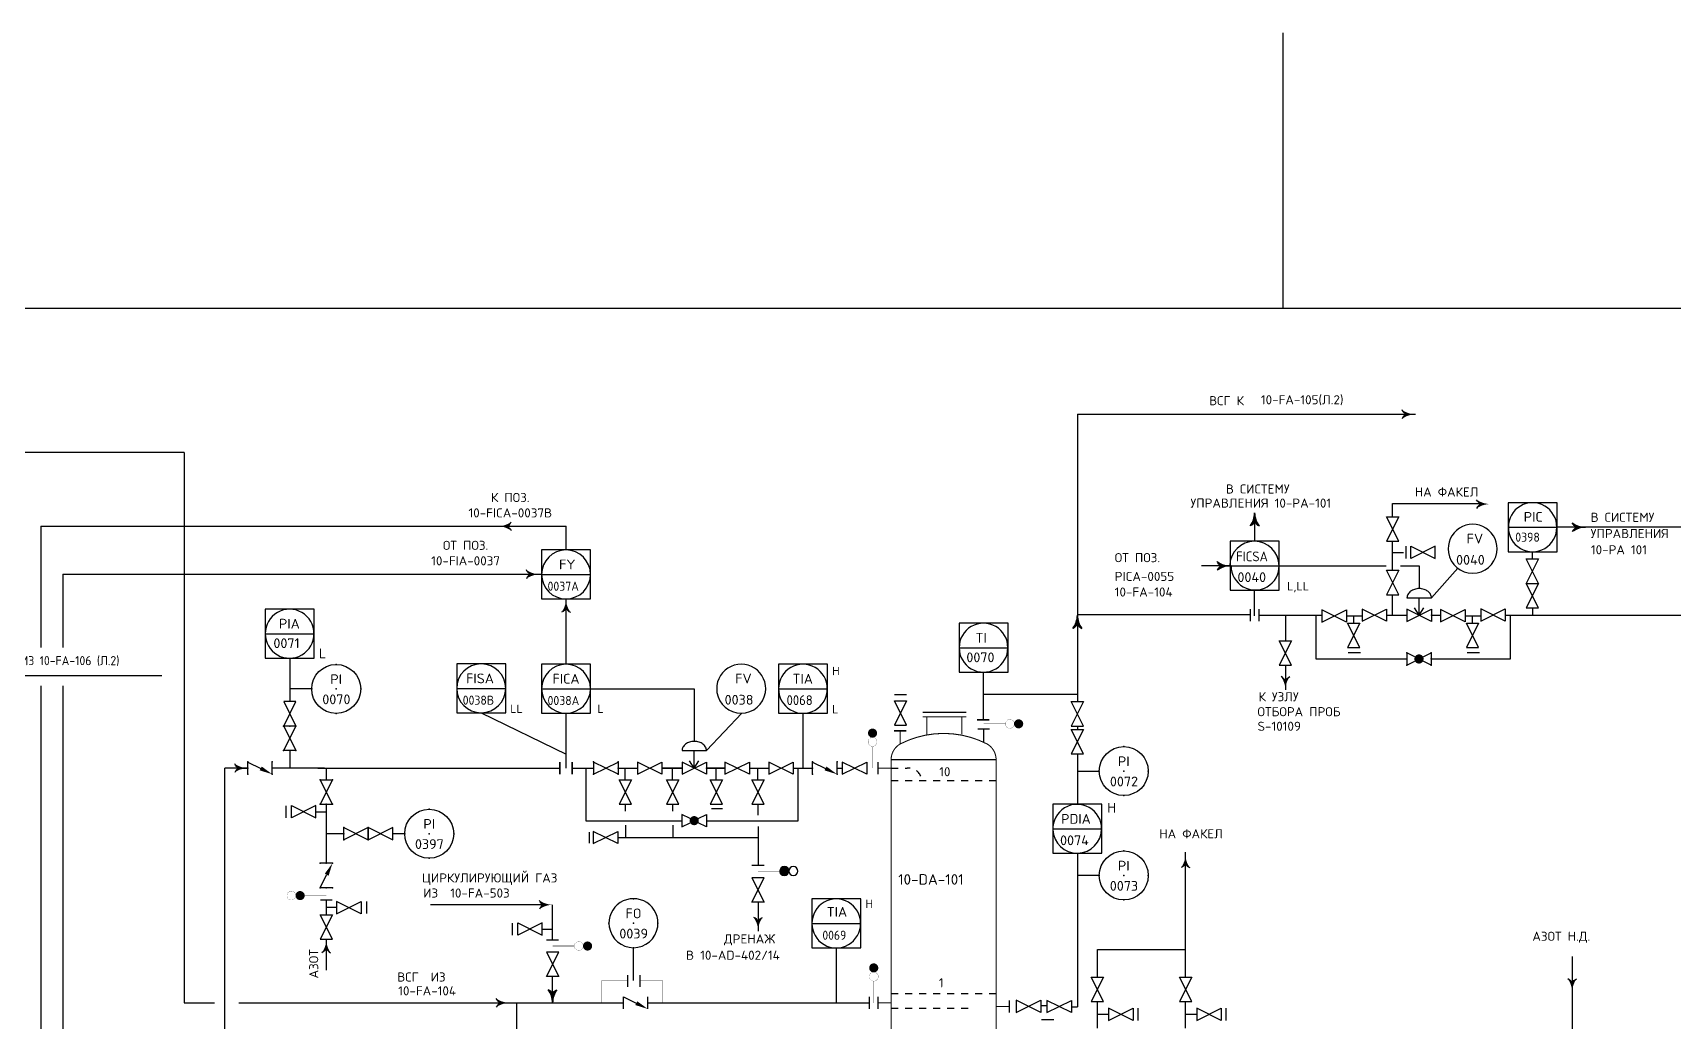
# Model space of a CAD drawing. Extents: x 270 to 589, y 86 to 206.
# Drawn here: x 458.23 to 481.67, y 105.41 to 119.53 of the extents above; entities that cross this region are included whole.
import ezdxf
from ezdxf.enums import TextEntityAlignment as Align

# ---------------------------------------------------------------- set-up
doc = ezdxf.new("R2010")
doc.units = 0
doc.header["$MEASUREMENT"] = 0
doc.linetypes.add('DASH', pattern=[0.15625, 0.09375, -0.0625])
doc.linetypes.add('SDASH', pattern=[0.09375, 0.046875, -0.046875])
doc.layers.get('0').update_dxf_attribs({"linetype": 'CONTINUOUS'})
for name, color, linetype in [('IN-0000', 7, 'CONTINUOUS'), ('IN-ATTRIBS', 7, 'CONTINUOUS'), ('IN-EQUIPMENT', 7, 'CONTINUOUS'), ('IN-INST-TAP', 7, 'CONTINUOUS'), ('IN-INSTRUMENT', 7, 'SDASH'), ('IN-MAJ-PROC', 3, 'CONTINUOUS'), ('IN-MIN-PROC', 7, 'CONTINUOUS'), ('IN-PNEUMATIC', 7, 'CONTINUOUS'), ('IN-TEXT', 51, 'CONTINUOUS')]:
    doc.layers.add(name, color=color, linetype=linetype)
doc.styles.add('ATTRIBS', font='SIMPLEX', dxfattribs={"width": 0.8, "height": 0.125})
doc.styles.add('NARROW', font='simplex', dxfattribs={"width": 0.75, "height": 0.1})
doc.styles.add('S1', font='SIMPLEX.shx')
doc.styles.add('SIMPLEX', font='SIMPLEX')

# ---------------------------------------------------------------- blocks, each defined once
blk = doc.blocks.new('VALVTEXT')
at = {"layer": 'IN-ATTRIBS'}
for p in [(0, 0.0625), (0, 0), (0.25, 0.0625), (0.25, 0), (0, -0.0625), (0.25, -0.0625)]:
    blk.add_point(p, dxfattribs=at)
at = {"layer": 'IN-ATTRIBS', "style": 'S1', "flags": 1}
for tag, p in [('DWGNO', (0.125, 0.4375)), ('IDNUM', (0.125, 0.5625)), ('FILENO', (0.125, 0.3125))]:
    blk.add_attdef(tag, text='', height=0.1, dxfattribs=at).set_placement(p, align=Align.CENTER)
at = {"layer": 'IN-ATTRIBS', "style": 'S1'}
for tag, p in [('MODE', (0.125, 0.078125)), ('SIZE', (0.125, -0.1875))]:
    blk.add_attdef(tag, text='', height=0.1, dxfattribs=at).set_placement(p, align=Align.CENTER)
blk = doc.blocks.new('BUBTEXT')
at = {"layer": 'IN-ATTRIBS'}
for p in [(0, 0.25), (-0.25, 0), (0, 0), (0.25, 0), (0, -0.25)]:
    blk.add_point(p, dxfattribs=at)
at = {"layer": 'IN-ATTRIBS', "flags": 1}
for tag, style, width, p in [('IDNUM', 'ATTRIBS', 0.8, (0.009, 0.584)), ('DWGNO', 'ATTRIBS', 0.8, (0.003, 0.447)), ('FILENO', 'ATTRIBS', 0.8, (-0.003, 0.311)), ('LOC', 'ATTRIBS', 0.8, (-0.08, -0.422)), ('SIG', 'ATTRIBS', 0.8, (-0.087, -0.563)), ('INSTALL', 'ATTRIBS', 0.8, (-0.087, -0.699)), ('SERV', 'ATTRIBS', 0.8, (-0.083, -0.838)), ('DATE', 'ATTRIBS', 0.8, (-0.088, -0.969)), ('DES', 'NARROW', 0.75, (-0.087, -1.102)), ('CSYS', 'NARROW', 0.75, (-0.087, -1.243))]:
    blk.add_attdef(tag, text='', height=0.1, dxfattribs=dict(at, style=style, width=width)).set_placement(p, align=Align.CENTER)
at = {"layer": 'IN-ATTRIBS', "style": 'ATTRIBS', "flags": 1}
blk.add_attdef('SYSCDI', text='', height=0.1, dxfattribs=at).set_placement((-0.312, 0.312), align=Align.RIGHT)
at = {"layer": 'IN-ATTRIBS', "style": 'S1'}
for tag, p in [('XT', (0.324, 0.257)), ('A1', (0.323, 0.115)), ('A2', (0.323, -0.035)), ('A3', (0.323, -0.185)), ('RES', (0.323, -0.342))]:
    blk.add_attdef(tag, p, '', height=0.1, dxfattribs=at)
at = {"layer": 'IN-ATTRIBS', "style": 'ATTRIBS'}
blk.add_attdef('SYSCDV', text='', height=0.1, dxfattribs=at).set_placement((-0.312, 0.141), align=Align.RIGHT)
at = {"layer": 'IN-ATTRIBS', "style": 'S1'}
for tag, p in [('INSTTYPE', (0, 0.05)), ('TAGNUM', (0.002, -0.156)), ('MD', (0.402, -0.565)), ('SZ', (0.402, -0.696))]:
    blk.add_attdef(tag, text='', height=0.1, dxfattribs=at).set_placement(p, align=Align.CENTER)

msp = doc.modelspace()

# ---------------------------------------------------------------- hatches: boundary and pattern name
at = {"linetype": 'DASH'}
h = msp.add_hatch(dxfattribs=at)
h.set_pattern_fill('ANSI31', color=2, scale=0.001, angle=-90, style=0)
h.set_pattern_definition([(315, (453.76416595, 495.62255794), (8.838834765e-05, 8.838834765e-05), [])])
edge = h.paths.add_edge_path()
edge.add_arc((468.965, 107.552), 0.0637, 270, 450)
edge.add_arc((468.965, 107.552), 0.0638, 90, 270)

# ---------------------------------------------------------------- linework, layer by layer
at = {"color": 6, "linetype": 'CONTINUOUS'}
msp.add_line((271.084, 115.597), (567.702, 115.597, 0.558), dxfattribs=at)
at = {"color": 5, "linetype": 'CONTINUOUS'}
for p, q in [((473.152, 114.081), (473.152, 109.975)), ((473.152, 114.081), (477.981, 114.081)), ((477.657, 112.805), (478.941, 112.805)), ((477.657, 112.618), (477.657, 112.805)), ((477.657, 111.851), (477.657, 112.268)), ((477.657, 111.209), (477.657, 111.501)), ((473.152, 111.219), (475.623, 111.219)), ((475.748, 111.209), (476.646, 111.209)), ((476.124, 111.209), (476.124, 110.844)), ((476.561, 111.209), (476.561, 110.584)), ((476.996, 111.2), (477.219, 111.2)), ((477.569, 111.209), (477.861, 111.209)), ((478.211, 111.209), (478.342, 111.209)), ((478.692, 111.201), (478.915, 111.201)), ((479.269, 111.209), (480.077, 111.209)), ((479.34, 110.584), (479.34, 111.209)), ((480.077, 111.209), (481.881, 111.209)), ((476.124, 110.494), (476.124, 110.143)), ((476.561, 110.584), (477.858, 110.584)), ((478.208, 110.584), (479.34, 110.584)), ((457.197, 110.348), (460.071, 110.348)), ((471.813, 109.708), (471.813, 110.083)), ((471.813, 110.083), (473.152, 110.083)), ((461.899, 109.274), (461.899, 109.024)), ((460.972, 99.44), (460.972, 109.024)), ((461.299, 109.024), (460.972, 109.024)), ((461.174, 109.024), (461.299, 109.024)), ((462.397, 109.024), (461.649, 109.024)), ((462.302, 109.024), (463.279, 109.024)), ((462.421, 109.024), (462.421, 108.857)), ((463.279, 109.024), (465.758, 109.024)), ((465.933, 109.024), (466.241, 109.024)), ((466.127, 109.024), (466.127, 108.272)), ((466.591, 109.024), (466.866, 109.024)), ((466.693, 108.858), (466.693, 109.024)), ((467.216, 109.024), (467.504, 109.024)), ((467.369, 108.858), (467.369, 109.024)), ((467.854, 109.024), (468.117, 109.024)), ((468.467, 109.024), (468.742, 109.024)), ((468.589, 108.862), (468.589, 109.024)), ((469.092, 109.024), (469.368, 109.024)), ((469.162, 108.272), (469.162, 109.024)), ((469.718, 109.024), (469.792, 109.024)), ((462.421, 108.507), (462.421, 107.664)), ((466.693, 108.508), (466.693, 108.406)), ((467.369, 108.508), (467.369, 108.406)), ((468.589, 108.508), (468.589, 108.349)), ((462.671, 108.086), (462.421, 108.086)), ((466.127, 108.272), (467.503, 108.272)), ((466.695, 108.209), (466.695, 108.031)), ((467.371, 108.209), (467.371, 108.035)), ((467.853, 108.272), (469.162, 108.272)), ((468.591, 108.189), (468.591, 108.035)), ((466.695, 108.031), (468.591, 108.031)), ((468.591, 108.031), (468.591, 107.639)), ((462.421, 107.139), (462.421, 106.927)), ((465.529, 107.07), (463.909, 107.07)), ((465.654, 106.568), (465.654, 107.07)), ((468.591, 107.106), (468.591, 106.694)), ((462.421, 106.572), (462.421, 106.135)), ((480.222, 106.33), (480.222, 103.289)), ((465.654, 105.793), (465.654, 106.043)), ((465.139, 105.668), (465.139, 105.28)), ((472.718, 105.626), (472.63, 105.626))]:
    msp.add_line(p, q, dxfattribs=at)
at = {"color": 7, "linetype": 'CONTINUOUS'}
for p, q in [((458.344, 112.481), (465.846, 112.481)), ((458.344, 112.481), (458.344, 110.746)), ((458.656, 111.796), (465.496, 111.796)), ((458.656, 111.796), (458.656, 110.746)), ((478.036, 111.209), (477.968, 111.313)), ((478.036, 111.209), (478.104, 111.313)), ((479.654, 111.313), (479.654, 111.209)), ((458.344, 110.202), (458.344, 100.946)), ((458.656, 110.202), (458.656, 100.946)), ((467.679, 109.024), (467.611, 109.129)), ((467.679, 109.024), (467.746, 109.129)), ((468.589, 108.685), (468.589, 108.682))]:
    msp.add_line(p, q, dxfattribs=at)
at = {"linetype": 'CONTINUOUS'}
for p, q in [((479.306, 112.466), (480.006, 112.466)), ((475.335, 111.917), (476.035, 111.917)), ((465.496, 111.793), (466.196, 111.793)), ((461.549, 110.945), (462.249, 110.945)), ((471.463, 110.745), (472.163, 110.745)), ((464.284, 110.164), (464.984, 110.164)), ((465.496, 110.159), (466.196, 110.159)), ((468.883, 110.159), (469.583, 110.159)), ((472.802, 108.156), (473.502, 108.156)), ((469.359, 106.803), (470.059, 106.803))]:
    msp.add_line(p, q, dxfattribs=at)
at = {"color": 2, "linetype": 'CONTINUOUS'}
for p, q in [((477.657, 112.108), (477.814, 112.108)), ((477.848, 112.019), (477.848, 112.196)), ((477.103, 111.096), (477.103, 111.2)), ((478.8, 111.098), (478.8, 111.201)), ((477.023, 110.677), (477.199, 110.677)), ((478.72, 110.678), (478.896, 110.678)), ((467.924, 108.447), (468.083, 108.447)), ((466.175, 108.108), (466.175, 107.949)), ((473.596, 105.503), (473.439, 105.503)), ((474.014, 105.592), (474.014, 105.415)), ((474.857, 105.503), (474.699, 105.503)), ((475.275, 105.592), (475.275, 105.415)), ((472.642, 105.431), (472.818, 105.431))]:
    msp.add_line(p, q, dxfattribs=at)
at = {"color": 7, "linetype": 'DASH'}
msp.add_line((479.656, 112.015), (479.656, 112.116), dxfattribs=at)
at = {"color": 2}
for p, q in [((477.861, 111.459), (478.211, 111.459)), ((478.036, 111.209), (478.036, 111.459)), ((478.211, 111.121), (477.861, 111.296)), ((477.861, 111.121), (478.211, 111.296)), ((477.861, 111.296), (477.861, 111.121)), ((478.211, 111.296), (478.211, 111.121)), ((467.504, 109.274), (467.854, 109.274)), ((467.679, 109.024), (467.679, 109.274)), ((461.649, 108.936), (461.649, 109.111)), ((467.854, 108.936), (467.504, 109.111)), ((467.504, 108.936), (467.854, 109.111)), ((467.504, 109.111), (467.504, 108.936)), ((467.854, 109.111), (467.854, 108.936)), ((469.718, 108.936), (469.718, 109.111)), ((462.273, 108.4), (462.421, 108.4)), ((462.509, 107.664), (462.334, 107.664)), ((462.569, 107.03), (462.421, 107.03)), ((465.506, 106.723), (465.654, 106.723)), ((466.665, 105.756), (466.85, 105.663)), ((466.665, 105.581), (466.665, 105.756)), ((467.015, 105.581), (467.015, 105.756))]:
    msp.add_line(p, q, dxfattribs=at)
at = {"color": 5}
for p, q in [((467.993, 108.858), (467.993, 109.024)), ((466.589, 108.031), (466.695, 108.031))]:
    msp.add_line(p, q, dxfattribs=at)
at = {"color": 5, "linetype": 'DASH'}
for p, q in [((470.491, 109.024), (470.722, 109.024)), ((470.491, 108.847), (471.991, 108.847)), ((470.491, 105.801), (471.991, 105.801)), ((470.491, 105.591), (471.682, 105.591))]:
    msp.add_line(p, q, dxfattribs=at)
at = {"color": 5, "linetype": 'CONTINUOUS'}
for points in [[(477.856, 114.081, -0.206864), (477.793, 114.143)], [(477.856, 114.081, 0.206864), (477.793, 114.018)], [(478.92, 112.799, -0.206864), (478.857, 112.861)], [(478.92, 112.799, 0.206864), (478.857, 112.736)], [(473.152, 111.209, 0.150368), (473.215, 111.021)], [(473.152, 111.084, -0.206864), (473.09, 111.021)], [(473.152, 111.084, 0.206864), (473.215, 111.021)], [(476.124, 110.268, 0.206864), (476.062, 110.331)], [(476.124, 110.268, -0.206864), (476.187, 110.331)], [(461.174, 109.024, -0.206864), (461.112, 109.086)], [(461.174, 109.024, 0.206864), (461.112, 108.961)], [(465.529, 107.07, -0.206864), (465.467, 107.133)], [(465.529, 107.07, 0.206864), (465.467, 107.008)], [(468.591, 106.825, 0.206864), (468.528, 106.887)], [(468.591, 106.825, -0.206864), (468.653, 106.887)], [(462.421, 106.447, -0.206864), (462.358, 106.385)], [(462.421, 106.447, 0.206864), (462.483, 106.385)], [(465.654, 105.793, 0.206864), (465.592, 105.856)], [(465.654, 105.668, 0.150368), (465.592, 105.856)], [(465.654, 105.793, -0.206864), (465.717, 105.856)]]:
    msp.add_lwpolyline(points, format="xyb", dxfattribs=at)
for points in [[(480.006, 112.413), (480.006, 112.816), (479.306, 112.816), (479.306, 112.413)], [(476.035, 111.863), (476.035, 112.267), (475.335, 112.267), (475.335, 111.863)], [(479.306, 112.413), (479.306, 112.116), (480.006, 112.116), (480.006, 112.413)], [(466.196, 111.739), (466.196, 112.143), (465.496, 112.143), (465.496, 111.739)], [(475.335, 111.863), (475.335, 111.567), (476.035, 111.567), (476.035, 111.863)], [(465.496, 111.739), (465.496, 111.443), (466.196, 111.443), (466.196, 111.739)], [(462.249, 110.891), (462.249, 111.295), (461.549, 111.295), (461.549, 110.891)], [(472.163, 110.691), (472.163, 111.095), (471.463, 111.095), (471.463, 110.691)], [(461.549, 110.891), (461.549, 110.595), (462.249, 110.595), (462.249, 110.891)], [(471.463, 110.691), (471.463, 110.395), (472.163, 110.395), (472.163, 110.691)], [(464.984, 110.11), (464.984, 110.514), (464.284, 110.514), (464.284, 110.11)], [(466.196, 110.105), (466.196, 110.509), (465.496, 110.509), (465.496, 110.105)], [(469.583, 110.105), (469.583, 110.509), (468.883, 110.509), (468.883, 110.105)], [(464.284, 110.11), (464.284, 109.814), (464.984, 109.814), (464.984, 110.11)], [(465.496, 110.105), (465.496, 109.809), (466.196, 109.809), (466.196, 110.105)], [(468.883, 110.105), (468.883, 109.809), (469.583, 109.809), (469.583, 110.105)], [(473.502, 108.102), (473.502, 108.506), (472.802, 108.506), (472.802, 108.102)], [(472.802, 108.102), (472.802, 107.806), (473.502, 107.806), (473.502, 108.102)], [(470.059, 106.749), (470.059, 107.153), (469.359, 107.153), (469.359, 106.749)], [(469.359, 106.749), (469.359, 106.453), (470.059, 106.453), (470.059, 106.749)]]:
    msp.add_lwpolyline(points)
for points in [[(465.001, 112.481, 0.206864), (465.063, 112.543)], [(475.685, 112.548, -0.206864), (475.623, 112.485)], [(475.685, 112.673, 0.150368), (475.748, 112.485)], [(475.685, 112.548, 0.206864), (475.748, 112.485)], [(480.287, 112.466, -0.206864), (480.224, 112.529)], [(465.001, 112.481, -0.206864), (465.063, 112.418)], [(480.412, 112.466, 0.150368), (480.224, 112.404)], [(480.287, 112.466, 0.206864), (480.224, 112.404)], [(465.343, 111.794, -0.206864), (465.28, 111.856)], [(475.21, 111.914, -0.206864), (475.148, 111.976)], [(475.335, 111.914, 0.150368), (475.148, 111.851)], [(475.21, 111.914, 0.206864), (475.148, 111.851)], [(465.343, 111.794, 0.206864), (465.28, 111.731)], [(465.846, 111.316, -0.206864), (465.783, 111.254)], [(465.846, 111.316, 0.206864), (465.908, 111.254)]]:
    msp.add_lwpolyline(points, format="xyb")
at = {"color": 2}
for points in [[(477.745, 112.268), (477.57, 112.618), (477.745, 112.618), (477.57, 112.268)], [(478.265, 112.195), (477.915, 112.02), (477.915, 112.195), (478.265, 112.02)], [(477.745, 111.501), (477.57, 111.851), (477.745, 111.851), (477.57, 111.501)], [(479.741, 111.665), (479.566, 112.015), (479.741, 112.015), (479.566, 111.665)], [(479.741, 111.313), (479.566, 111.663), (479.741, 111.663), (479.566, 111.313)], [(476.646, 111.112), (476.996, 111.287), (476.996, 111.112), (476.646, 111.287)], [(477.189, 110.746), (477.014, 111.096), (477.189, 111.096), (477.014, 110.746)], [(477.219, 111.123), (477.569, 111.298), (477.569, 111.123), (477.219, 111.298)], [(478.342, 111.114), (478.692, 111.289), (478.692, 111.114), (478.342, 111.289)], [(478.885, 110.747), (478.71, 111.097), (478.885, 111.097), (478.71, 110.747)], [(478.915, 111.124), (479.265, 111.299), (479.265, 111.124), (478.915, 111.299)], [(476.212, 110.494), (476.037, 110.844), (476.212, 110.844), (476.037, 110.494)], [(461.812, 109.974), (461.987, 109.624), (461.812, 109.624), (461.987, 109.974)], [(470.712, 109.636), (470.537, 109.986), (470.712, 109.986), (470.537, 109.636)], [(473.24, 109.625), (473.065, 109.975), (473.24, 109.975), (473.065, 109.625)], [(461.812, 109.624), (461.987, 109.274), (461.812, 109.274), (461.987, 109.624)], [(473.24, 109.226), (473.065, 109.576), (473.24, 109.576), (473.065, 109.226)], [(466.241, 108.936), (466.591, 109.111), (466.591, 108.936), (466.241, 109.111)], [(466.866, 108.936), (467.216, 109.111), (467.216, 108.936), (466.866, 109.111)], [(468.117, 108.936), (468.467, 109.111), (468.467, 108.936), (468.117, 109.111)], [(468.742, 108.936), (469.092, 109.111), (469.092, 108.936), (468.742, 109.111)], [(469.792, 108.936), (470.142, 109.111), (470.142, 108.936), (469.792, 109.111)], [(462.509, 108.507), (462.334, 108.857), (462.509, 108.857), (462.334, 108.507)], [(466.78, 108.508), (466.605, 108.858), (466.78, 108.858), (466.605, 108.508)], [(467.456, 108.508), (467.281, 108.858), (467.456, 108.858), (467.281, 108.508)], [(468.08, 108.508), (467.905, 108.858), (468.08, 108.858), (467.905, 108.508)], [(468.676, 108.508), (468.501, 108.858), (468.676, 108.858), (468.501, 108.508)], [(462.273, 108.487), (461.923, 108.312), (461.923, 108.487), (462.273, 108.312)], [(463.021, 108.173), (462.671, 107.998), (462.671, 108.173), (463.021, 107.998)], [(463.372, 108.173), (463.022, 107.998), (463.022, 108.173), (463.372, 107.998)], [(466.236, 107.945), (466.586, 108.12), (466.586, 107.945), (466.236, 108.12)], [(468.503, 107.456), (468.678, 107.106), (468.503, 107.106), (468.678, 107.456)], [(462.569, 106.942), (462.919, 107.117), (462.919, 106.942), (462.569, 107.117)], [(462.51, 106.577), (462.335, 106.927), (462.51, 106.927), (462.335, 106.577)], [(465.506, 106.81), (465.156, 106.635), (465.156, 106.81), (465.506, 106.635)], [(465.567, 106.393), (465.742, 106.043), (465.567, 106.043), (465.742, 106.393)], [(473.526, 105.687), (473.351, 106.037), (473.526, 106.037), (473.351, 105.687)], [(474.787, 105.687), (474.612, 106.037), (474.787, 106.037), (474.612, 105.687)], [(472.28, 105.53), (472.63, 105.705), (472.63, 105.53), (472.28, 105.705)], [(472.718, 105.528), (473.068, 105.703), (473.068, 105.528), (472.718, 105.703)], [(473.598, 105.416), (473.948, 105.591), (473.948, 105.416), (473.598, 105.591)], [(474.858, 105.416), (475.208, 105.591), (475.208, 105.416), (474.858, 105.591)]]:
    msp.add_lwpolyline(points, close=True, dxfattribs=at)
for points in [[(478.211, 111.459, 0.126822), (478.199, 111.507, 0.10607), (478.16, 111.551, 0.085783), (478.105, 111.579, 0.075445), (478.036, 111.59, 0.075445), (477.967, 111.579, 0.085783), (477.913, 111.551, 0.10607), (477.874, 111.507, 0.126822), (477.861, 111.459)], [(467.854, 109.274, 0.126822), (467.841, 109.322, 0.10607), (467.802, 109.367, 0.085783), (467.748, 109.395, 0.075445), (467.679, 109.405, 0.075445), (467.61, 109.395, 0.085783), (467.555, 109.367, 0.10607), (467.516, 109.322, 0.126822), (467.504, 109.274)]]:
    msp.add_lwpolyline(points, format="xyb", dxfattribs=at)
for points, const_width in [([(475.623, 111.296), (475.623, 111.121)], 0.021), ([(475.748, 111.296), (475.748, 111.121)], 0.021), ([(472.126, 109.657), (471.813, 109.657)], 0.005), ([(470.225, 109.336), (470.225, 109.024)], 0.005), ([(468.902, 107.552), (468.59, 107.552)], 0.005), ([(462.11, 107.202), (462.422, 107.202)], 0.005), ([(465.967, 106.481), (465.654, 106.481)], 0.005), ([(470.243, 105.981), (470.243, 105.668)], 0.005)]:
    msp.add_lwpolyline(points, dxfattribs=dict(at, const_width=const_width))
for points in [[(477.975, 110.613), (477.858, 110.671), (477.858, 110.496), (477.975, 110.554)], [(478.092, 110.613), (478.208, 110.671), (478.208, 110.496), (478.092, 110.554)], [(461.299, 108.936), (461.299, 109.111), (461.484, 109.019)], [(469.368, 108.936), (469.368, 109.111), (469.553, 109.019)], [(467.619, 108.302), (467.503, 108.36), (467.503, 108.185), (467.619, 108.243)], [(467.736, 108.302), (467.853, 108.36), (467.853, 108.185), (467.736, 108.243)], [(462.509, 107.314), (462.334, 107.314), (462.426, 107.499)]]:
    msp.add_lwpolyline(points, dxfattribs=at)
for points, const_width in [([(478, 110.584, 1), (478.066, 110.584, 1)], 0.0656), ([(472.188, 109.72, 1), (472.188, 109.593, 1)], 0.0025), ([(472.313, 109.689, 1), (472.313, 109.624, 1)], 0.065), ([(470.193, 109.524, 1), (470.258, 109.524, 1)], 0.065), ([(470.162, 109.399, 1), (470.289, 109.399, 1)], 0.0025), ([(467.645, 108.273, 1), (467.71, 108.273, 1)], 0.0656), ([(461.922, 107.138, -1), (461.922, 107.265, -1)], 0.0025), ([(462.047, 107.169, -1), (462.047, 107.234, -1)], 0.065), ([(466.029, 106.545, 1), (466.029, 106.417, 1)], 0.0025), ([(466.154, 106.513, 1), (466.154, 106.448, 1)], 0.065), ([(470.21, 106.168, 1), (470.275, 106.168, 1)], 0.065), ([(470.179, 106.043, 1), (470.307, 106.043, 1)], 0.0025)]:
    msp.add_lwpolyline(points, format="xyb", close=True, dxfattribs=dict(at, const_width=const_width))
at = {"color": 6}
for points, const_width in [([(470.94, 109.821), (471.565, 109.821)], 0.015), ([(470.94, 109.758), (471.565, 109.758)], 0.015), ([(471.002, 109.508), (471.002, 109.758)], 0.015), ([(471.502, 109.508), (471.502, 109.758)], 0.015), ([(470.533, 109.557), (470.708, 109.557)], 0.021), ([(470.621, 109.369), (470.621, 109.557)], 0.015), ([(471.726, 109.583), (471.901, 109.583)], 0.021), ([(471.813, 109.395), (471.813, 109.583)], 0.015), ([(470.304, 108.936), (470.304, 109.111)], 0.021), ([(470.491, 109.024), (470.304, 109.024)], 0.015), ([(470.304, 105.581), (470.304, 105.756)], 0.021), ([(470.491, 105.668), (470.304, 105.668)], 0.015)]:
    msp.add_lwpolyline(points, dxfattribs=dict(at, const_width=const_width))
at = {"color": 5, "linetype": 'CONTINUOUS', "const_width": 0.005}
for points in [[(466.353, 105.668), (466.353, 105.981), (466.728, 105.981)], [(466.903, 105.981), (467.228, 105.981), (467.228, 105.668)]]:
    msp.add_lwpolyline(points, dxfattribs=at)
for centre in [(462.562, 110.155), (473.815, 108.981), (463.891, 108.086), (473.815, 107.489)]:
    msp.add_circle(centre, 0.35)
for centre, radius, start, end in [((479.656, 112.471), 0.346, 359.282, 180.718), ((475.349, 112.68), 0.336, 324.4623, 358.6678), ((478.8, 112.159), 0.35, 351.1529, 188.8471), ((480.419, 112.802), 0.336, 234.4623, 268.6678), ((475.682, 111.914), 0.353, 0.518, 179.4455), ((479.656, 112.463), 0.346, 179.3795, 0.6205), ((465.846, 111.793), 0.35, 0, 180), ((478.8, 112.159), 0.35, 188.8471, 351.1529), ((475.343, 112.25), 0.336, 234.4623, 268.6678), ((475.692, 111.913), 0.343, 179.8028, 0.7366), ((465.846, 111.793), 0.35, 180, 0), ((461.897, 110.948), 0.348, 359.6296, 180.3704), ((471.811, 110.747), 0.348, 359.6296, 180.3704), ((461.897, 110.943), 0.348, 179.5934, 0.4066), ((471.811, 110.743), 0.348, 179.5934, 0.4066), ((464.634, 110.164), 0.35, 0, 180), ((465.846, 110.159), 0.35, 0, 180), ((468.349, 110.159), 0.35, 351.1529, 188.8471), ((469.231, 110.161), 0.348, 359.6296, 180.3704), ((464.634, 110.164), 0.35, 180, 0), ((465.846, 110.159), 0.35, 180, 0), ((469.231, 110.156), 0.348, 178.8556, 0.4035), ((468.349, 110.159), 0.35, 188.8471, 351.1529), ((473.15, 108.158), 0.348, 359.6836, 182.4933), ((473.15, 108.155), 0.348, 181.9776, 0.1993), ((466.81, 106.807), 0.35, 351.1529, 188.8471), ((469.707, 106.805), 0.348, 359.6548, 180.3452), ((466.81, 106.807), 0.35, 188.8471, 351.1529), ((469.707, 106.802), 0.348, 179.787, 0.213)]:
    msp.add_arc(centre, radius, start, end)
at = {"color": 5, "linetype": 'CONTINUOUS'}
for centre, start, end in [((472.816, 111.216), 324.4623, 358.6678), ((465.99, 105.661), 144.4623, 178.6678)]:
    msp.add_arc(centre, 0.336, start, end, dxfattribs=at)
at = {"color": 5, "linetype": 'DASH'}
msp.add_arc((470.742, 108.841), 0.184, 21.0757, 96.0924, dxfattribs=at)
at = {"color": 2}
for centre, radius, start, end in [((468.965, 107.552), 0.0638, 90, 270), ((468.965, 107.552), 0.0637, 270, 90), ((469.093, 107.552), 0.0638, 90, 270), ((469.093, 107.552), 0.0637, 270, 90)]:
    msp.add_arc(centre, radius, start, end, dxfattribs=at)
for p in [(477.861, 111.209), (478.211, 111.209), (467.504, 109.024), (467.854, 109.024)]:
    msp.add_point(p, dxfattribs=at)
at = {"color": 5, "linetype": 'CONTINUOUS'}
for points in [[(477.827, 114.122), (477.801, 114.127), (477.793, 114.143)], [(477.827, 114.039), (477.801, 114.034), (477.793, 114.018)], [(477.864, 114.105), (477.812, 114.112), (477.827, 114.122), (477.801, 114.127)], [(477.864, 114.057), (477.812, 114.049), (477.827, 114.039), (477.801, 114.034)], [(477.902, 114.092), (477.825, 114.099), (477.864, 114.105), (477.812, 114.112)], [(477.902, 114.069), (477.825, 114.062), (477.864, 114.057), (477.812, 114.049)], [(477.941, 114.084), (477.84, 114.089), (477.902, 114.092), (477.825, 114.099)], [(477.941, 114.077), (477.84, 114.073), (477.902, 114.069), (477.825, 114.062)], [(477.981, 114.081), (477.856, 114.081), (477.941, 114.084), (477.84, 114.089)], [(477.981, 114.081), (477.856, 114.081), (477.941, 114.077), (477.84, 114.073)], [(478.891, 112.84), (478.865, 112.845), (478.857, 112.861)], [(478.891, 112.757), (478.865, 112.752), (478.857, 112.736)], [(478.927, 112.823), (478.876, 112.83), (478.891, 112.84), (478.865, 112.845)], [(478.927, 112.775), (478.876, 112.767), (478.891, 112.757), (478.865, 112.752)], [(478.965, 112.81), (478.889, 112.817), (478.927, 112.823), (478.876, 112.83)], [(478.965, 112.787), (478.889, 112.78), (478.927, 112.775), (478.876, 112.767)], [(479.005, 112.802), (478.903, 112.807), (478.965, 112.81), (478.889, 112.817)], [(479.005, 112.795), (478.903, 112.791), (478.965, 112.787), (478.889, 112.78)], [(479.045, 112.799), (478.92, 112.799), (479.005, 112.802), (478.903, 112.807)], [(479.045, 112.799), (478.92, 112.799), (479.005, 112.795), (478.903, 112.791)], [(473.141, 111.129), (473.133, 111.053), (473.128, 111.091), (473.121, 111.04)], [(473.149, 111.169), (473.144, 111.067), (473.141, 111.129), (473.133, 111.053)], [(473.152, 111.209), (473.152, 111.084), (473.149, 111.169), (473.144, 111.067)], [(473.152, 111.209), (473.152, 111.084), (473.155, 111.169), (473.16, 111.067)], [(473.155, 111.169), (473.16, 111.067), (473.164, 111.129), (473.171, 111.053)], [(473.164, 111.129), (473.171, 111.053), (473.176, 111.091), (473.184, 111.04)], [(473.111, 111.055), (473.106, 111.029), (473.09, 111.021)], [(473.128, 111.091), (473.121, 111.04), (473.111, 111.055), (473.106, 111.029)], [(473.176, 111.091), (473.184, 111.04), (473.193, 111.055), (473.198, 111.029)], [(473.193, 111.055), (473.198, 111.029), (473.215, 111.021)], [(476.083, 110.297), (476.078, 110.322), (476.062, 110.331)], [(476.1, 110.26), (476.093, 110.312), (476.083, 110.297), (476.078, 110.322)], [(476.113, 110.222), (476.106, 110.299), (476.1, 110.26), (476.093, 110.312)], [(476.121, 110.183), (476.116, 110.284), (476.113, 110.222), (476.106, 110.299)], [(476.127, 110.183), (476.132, 110.284), (476.136, 110.222), (476.143, 110.299)], [(476.136, 110.222), (476.143, 110.299), (476.148, 110.26), (476.156, 110.312)], [(476.148, 110.26), (476.156, 110.312), (476.165, 110.297), (476.17, 110.322)], [(476.165, 110.297), (476.17, 110.322), (476.187, 110.331)], [(461.145, 109.065), (461.12, 109.07), (461.112, 109.086)], [(461.182, 109.048), (461.13, 109.055), (461.145, 109.065), (461.12, 109.07)], [(461.182, 109), (461.13, 108.992), (461.145, 108.983), (461.12, 108.978)], [(461.22, 109.035), (461.143, 109.042), (461.182, 109.048), (461.13, 109.055)], [(461.22, 109.012), (461.143, 109.005), (461.182, 109), (461.13, 108.992)], [(461.259, 109.027), (461.158, 109.032), (461.22, 109.035), (461.143, 109.042)], [(461.259, 109.02), (461.158, 109.016), (461.22, 109.012), (461.143, 109.005)], [(461.299, 109.024), (461.174, 109.024), (461.259, 109.027), (461.158, 109.032)], [(461.299, 109.024), (461.174, 109.024), (461.259, 109.02), (461.158, 109.016)], [(461.145, 108.983), (461.12, 108.978), (461.112, 108.961)], [(465.5, 107.112), (465.475, 107.117), (465.467, 107.133)], [(465.537, 107.094), (465.485, 107.102), (465.5, 107.112), (465.475, 107.117)], [(465.5, 107.029), (465.475, 107.024), (465.467, 107.008)], [(465.537, 107.046), (465.485, 107.039), (465.5, 107.029), (465.475, 107.024)], [(465.575, 107.082), (465.498, 107.089), (465.537, 107.094), (465.485, 107.102)], [(465.575, 107.059), (465.498, 107.052), (465.537, 107.046), (465.485, 107.039)], [(465.614, 107.074), (465.513, 107.078), (465.575, 107.082), (465.498, 107.089)], [(465.614, 107.067), (465.513, 107.062), (465.575, 107.059), (465.498, 107.052)], [(465.654, 107.07), (465.529, 107.07), (465.614, 107.074), (465.513, 107.078)], [(465.654, 107.07), (465.529, 107.07), (465.614, 107.067), (465.513, 107.062)], [(468.549, 106.853), (468.544, 106.879), (468.528, 106.887)], [(468.567, 106.817), (468.559, 106.869), (468.549, 106.853), (468.544, 106.879)], [(468.615, 106.817), (468.622, 106.869), (468.632, 106.853), (468.637, 106.879)], [(468.632, 106.853), (468.637, 106.879), (468.653, 106.887)], [(468.579, 106.779), (468.572, 106.856), (468.567, 106.817), (468.559, 106.869)], [(468.587, 106.74), (468.583, 106.841), (468.579, 106.779), (468.572, 106.856)], [(468.591, 106.7), (468.591, 106.825), (468.587, 106.74), (468.583, 106.841)], [(468.591, 106.7), (468.591, 106.825), (468.594, 106.74), (468.599, 106.841)], [(468.594, 106.74), (468.599, 106.841), (468.602, 106.779), (468.609, 106.856)], [(468.602, 106.779), (468.609, 106.856), (468.615, 106.817), (468.622, 106.869)], [(462.379, 106.419), (462.374, 106.393), (462.358, 106.385)], [(462.397, 106.455), (462.389, 106.403), (462.379, 106.419), (462.374, 106.393)], [(462.409, 106.493), (462.402, 106.416), (462.397, 106.455), (462.389, 106.403)], [(462.417, 106.532), (462.413, 106.431), (462.409, 106.493), (462.402, 106.416)], [(462.424, 106.532), (462.429, 106.431), (462.432, 106.493), (462.439, 106.416)], [(462.432, 106.493), (462.439, 106.416), (462.445, 106.455), (462.452, 106.403)], [(462.445, 106.455), (462.452, 106.403), (462.462, 106.419), (462.467, 106.393)], [(462.462, 106.419), (462.467, 106.393), (462.483, 106.385)], [(465.613, 105.822), (465.608, 105.848), (465.592, 105.856)], [(465.63, 105.786), (465.623, 105.837), (465.613, 105.822), (465.608, 105.848)], [(465.643, 105.748), (465.635, 105.824), (465.63, 105.786), (465.623, 105.837)], [(465.651, 105.708), (465.646, 105.81), (465.643, 105.748), (465.635, 105.824)], [(465.654, 105.668), (465.654, 105.793), (465.651, 105.708), (465.646, 105.81)], [(465.654, 105.668), (465.654, 105.793), (465.657, 105.708), (465.662, 105.81)], [(465.657, 105.708), (465.662, 105.81), (465.665, 105.748), (465.673, 105.824)], [(465.665, 105.748), (465.673, 105.824), (465.678, 105.786), (465.685, 105.837)], [(465.678, 105.786), (465.685, 105.837), (465.695, 105.822), (465.7, 105.848)], [(465.695, 105.822), (465.7, 105.848), (465.717, 105.856)]]:
    msp.add_solid(points, dxfattribs=at)
for points in [[(464.955, 112.492), (465.032, 112.499), (464.993, 112.505), (465.045, 112.512)], [(464.993, 112.505), (465.045, 112.512), (465.029, 112.522), (465.055, 112.527)], [(465.029, 112.522), (465.055, 112.527), (465.063, 112.543)], [(475.644, 112.519), (475.639, 112.493), (475.623, 112.485)], [(475.661, 112.555), (475.654, 112.504), (475.644, 112.519), (475.639, 112.493)], [(475.674, 112.593), (475.667, 112.517), (475.661, 112.555), (475.654, 112.504)], [(475.682, 112.633), (475.677, 112.531), (475.674, 112.593), (475.667, 112.517)], [(475.685, 112.673), (475.685, 112.548), (475.682, 112.633), (475.677, 112.531)], [(475.685, 112.673), (475.685, 112.548), (475.689, 112.633), (475.693, 112.531)], [(475.689, 112.633), (475.693, 112.531), (475.697, 112.593), (475.704, 112.517)], [(475.697, 112.593), (475.704, 112.517), (475.709, 112.555), (475.717, 112.504)], [(475.709, 112.555), (475.717, 112.504), (475.726, 112.519), (475.731, 112.493)], [(475.726, 112.519), (475.731, 112.493), (475.748, 112.485)], [(480.258, 112.508), (480.232, 112.513), (480.224, 112.529)], [(480.294, 112.49), (480.243, 112.498), (480.258, 112.508), (480.232, 112.513)], [(464.876, 112.481), (465.001, 112.481), (464.916, 112.484), (465.017, 112.489)], [(464.876, 112.481), (465.001, 112.481), (464.916, 112.477), (465.017, 112.473)], [(464.916, 112.484), (465.017, 112.489), (464.955, 112.492), (465.032, 112.499)], [(464.916, 112.477), (465.017, 112.473), (464.955, 112.469), (465.032, 112.462)], [(464.955, 112.469), (465.032, 112.462), (464.993, 112.457), (465.045, 112.449)], [(464.993, 112.457), (465.045, 112.449), (465.029, 112.439), (465.055, 112.434)], [(465.029, 112.439), (465.055, 112.434), (465.063, 112.418)], [(480.258, 112.425), (480.232, 112.42), (480.224, 112.404)], [(480.294, 112.442), (480.243, 112.435), (480.258, 112.425), (480.232, 112.42)], [(480.332, 112.478), (480.256, 112.485), (480.294, 112.49), (480.243, 112.498)], [(480.332, 112.455), (480.256, 112.448), (480.294, 112.442), (480.243, 112.435)], [(480.372, 112.47), (480.27, 112.474), (480.332, 112.478), (480.256, 112.485)], [(480.372, 112.463), (480.27, 112.458), (480.332, 112.455), (480.256, 112.448)], [(480.412, 112.466), (480.287, 112.466), (480.372, 112.47), (480.27, 112.474)], [(480.412, 112.466), (480.287, 112.466), (480.372, 112.463), (480.27, 112.458)], [(465.314, 111.835), (465.288, 111.84), (465.28, 111.856)], [(465.351, 111.818), (465.299, 111.825), (465.314, 111.835), (465.288, 111.84)], [(465.389, 111.805), (465.312, 111.812), (465.351, 111.818), (465.299, 111.825)], [(465.428, 111.797), (465.327, 111.802), (465.389, 111.805), (465.312, 111.812)], [(465.468, 111.794), (465.343, 111.794), (465.428, 111.797), (465.327, 111.802)], [(475.182, 111.955), (475.156, 111.96), (475.148, 111.976)], [(475.182, 111.873), (475.156, 111.868), (475.148, 111.851)], [(475.218, 111.938), (475.166, 111.945), (475.182, 111.955), (475.156, 111.96)], [(475.218, 111.89), (475.166, 111.882), (475.182, 111.873), (475.156, 111.868)], [(475.256, 111.925), (475.179, 111.932), (475.218, 111.938), (475.166, 111.945)], [(475.256, 111.902), (475.179, 111.895), (475.218, 111.89), (475.166, 111.882)], [(475.295, 111.917), (475.194, 111.922), (475.256, 111.925), (475.179, 111.932)], [(475.295, 111.911), (475.194, 111.906), (475.256, 111.902), (475.179, 111.895)], [(475.335, 111.914), (475.21, 111.914), (475.295, 111.917), (475.194, 111.922)], [(475.335, 111.914), (475.21, 111.914), (475.295, 111.911), (475.194, 111.906)], [(465.314, 111.753), (465.288, 111.748), (465.28, 111.731)], [(465.351, 111.77), (465.299, 111.762), (465.314, 111.753), (465.288, 111.748)], [(465.389, 111.782), (465.312, 111.775), (465.351, 111.77), (465.299, 111.762)], [(465.428, 111.79), (465.327, 111.786), (465.389, 111.782), (465.312, 111.775)], [(465.468, 111.794), (465.343, 111.794), (465.428, 111.79), (465.327, 111.786)], [(465.834, 111.362), (465.827, 111.285), (465.822, 111.324), (465.814, 111.272)], [(465.842, 111.401), (465.838, 111.3), (465.834, 111.362), (465.827, 111.285)], [(465.846, 111.441), (465.846, 111.316), (465.842, 111.401), (465.838, 111.3)], [(465.846, 111.441), (465.846, 111.316), (465.849, 111.401), (465.854, 111.3)], [(465.849, 111.401), (465.854, 111.3), (465.857, 111.362), (465.864, 111.285)], [(465.857, 111.362), (465.864, 111.285), (465.87, 111.324), (465.877, 111.272)], [(465.804, 111.288), (465.799, 111.262), (465.783, 111.254)], [(465.822, 111.324), (465.814, 111.272), (465.804, 111.288), (465.799, 111.262)], [(465.87, 111.324), (465.877, 111.272), (465.887, 111.288), (465.892, 111.262)], [(465.887, 111.288), (465.892, 111.262), (465.908, 111.254)], [(462.421, 106.572), (462.421, 106.447), (462.417, 106.532), (462.413, 106.431)], [(462.421, 106.572), (462.421, 106.447), (462.424, 106.532), (462.429, 106.431)]]:
    msp.add_solid(points)
at = {"color": 5}
for points in [[(476.124, 110.143), (476.124, 110.268), (476.121, 110.183), (476.116, 110.284)], [(476.124, 110.143), (476.124, 110.268), (476.127, 110.183), (476.132, 110.284)]]:
    msp.add_solid(points, dxfattribs=at)
at = {"color": 2}
for points in [[(461.469, 108.992), (461.649, 108.936), (461.499, 109.046)], [(469.538, 108.992), (469.718, 108.936), (469.568, 109.046)], [(462.453, 107.484), (462.509, 107.664), (462.399, 107.514)], [(466.835, 105.637), (467.015, 105.581), (466.865, 105.69)]]:
    msp.add_solid(points, dxfattribs=at)
at = {"layer": 'IN-0000', "color": 5}
msp.add_line((473.152, 107.423), (473.152, 105.61), dxfattribs=at)
for points in [[(473.152, 109.625), (473.152, 109.576)], [(473.152, 109.226), (473.152, 108.641)], [(473.152, 108.641), (473.152, 108.506)], [(473.152, 107.806), (473.152, 107.375)]]:
    msp.add_lwpolyline(points, dxfattribs=at)
at = {"layer": 'IN-ATTRIBS'}
for p in [(477.858, 110.671), (478.208, 110.671), (477.858, 110.584), (477.858, 110.496), (478.208, 110.584), (478.208, 110.496)]:
    msp.add_point(p, dxfattribs=at)
at = {"layer": 'IN-EQUIPMENT', "color": 7}
msp.add_line((470.491, 109.145), (471.991, 109.145), dxfattribs=at)
at = {"layer": 'IN-EQUIPMENT', "color": 6}
msp.add_line((470.491, 109.145), (471.991, 109.145), dxfattribs=at)
at = {"layer": 'IN-EQUIPMENT', "color": 2}
msp.add_line((468.502, 107.637), (468.677, 107.637), dxfattribs=at)
at = {"layer": 'IN-EQUIPMENT', "color": 2, "const_width": 0.021}
for points in [[(470.537, 110.074), (470.712, 110.074)], [(471.72, 109.713), (471.895, 109.713)], [(465.758, 109.11), (465.758, 108.935)], [(465.933, 109.11), (465.933, 108.935)], [(462.509, 107.139), (462.334, 107.139)], [(465.742, 106.568), (465.567, 106.568)], [(466.728, 106.068), (466.728, 105.893)], [(466.903, 106.068), (466.903, 105.893)], [(470.179, 105.581), (470.179, 105.756)]]:
    msp.add_lwpolyline(points, dxfattribs=at)
at = {"layer": 'IN-EQUIPMENT', "color": 6, "const_width": 0.015}
msp.add_lwpolyline([(471.991, 109.145, 0.267949), (471.862, 109.369, 0.242718), (470.621, 109.369, 0.267949), (470.491, 109.145), (470.491, 101.583, 0.201101), (470.683, 101.296, 0.269907), (471.799, 101.296, 0.17414), (471.991, 101.645)], format="xyb", close=True, dxfattribs=at)
at = {"layer": 'IN-EQUIPMENT', "color": 6}
for points, const_width in [([(472.179, 105.705), (472.179, 105.53)], 0.021), ([(471.991, 105.617), (472.179, 105.617)], 0.015)]:
    msp.add_lwpolyline(points, dxfattribs=dict(at, const_width=const_width))
at = {"layer": 'IN-INST-TAP', "color": 7}
for p, q in [((475.685, 111.201), (475.685, 111.567)), ((461.899, 110.595), (461.899, 109.974)), ((462.212, 110.155), (461.899, 110.155)), ((465.846, 109.024), (465.846, 109.809)), ((469.233, 109.024), (469.233, 109.809)), ((473.152, 108.981), (473.465, 108.981)), ((463.541, 108.086), (463.372, 108.086)), ((473.465, 107.489), (473.152, 107.489)), ((466.81, 105.986), (466.81, 106.457)), ((469.709, 105.668), (469.709, 106.453))]:
    msp.add_line(p, q, dxfattribs=at)
at = {"layer": 'IN-MAJ-PROC', "color": 3}
for p, q in [((460.391, 113.537), (428.667, 113.537)), ((460.391, 113.537), (460.391, 105.668)), ((460.391, 105.668), (460.825, 105.668)), ((461.173, 105.668), (463.279, 105.668)), ((463.279, 105.668), (463.563, 105.668)), ((463.288, 105.668), (466.665, 105.668)), ((467.015, 105.668), (470.179, 105.668))]:
    msp.add_line(p, q, dxfattribs=at)
at = {"layer": 'IN-MAJ-PROC', "color": 7}
for p, q in [((476.547, 111.209), (476.646, 111.208)), ((466.591, 109.024), (466.866, 109.024)), ((467.504, 109.024), (467.216, 109.024)), ((468.117, 109.024), (467.854, 109.024)), ((468.491, 109.024), (468.742, 109.024)), ((462.165, 105.668), (462.166, 105.668)), ((462.471, 105.668), (462.899, 105.668))]:
    msp.add_line(p, q, dxfattribs=at)
at = {"layer": 'IN-MAJ-PROC', "color": 3}
for points in [[(464.912, 105.668, -0.206864), (464.85, 105.731)], [(464.912, 105.668, 0.206864), (464.85, 105.606)]]:
    msp.add_lwpolyline(points, format="xyb", dxfattribs=at)
for points in [[(464.883, 105.71), (464.858, 105.715), (464.85, 105.731)], [(464.92, 105.692), (464.868, 105.7), (464.883, 105.71), (464.858, 105.715)], [(464.883, 105.627), (464.858, 105.622), (464.85, 105.606)], [(464.92, 105.644), (464.868, 105.637), (464.883, 105.627), (464.858, 105.622)], [(464.958, 105.68), (464.881, 105.687), (464.92, 105.692), (464.868, 105.7)], [(464.958, 105.657), (464.881, 105.65), (464.92, 105.644), (464.868, 105.637)], [(464.997, 105.672), (464.896, 105.676), (464.958, 105.68), (464.881, 105.687)], [(464.997, 105.665), (464.896, 105.66), (464.958, 105.657), (464.881, 105.65)], [(465.037, 105.668), (464.912, 105.668), (464.997, 105.672), (464.896, 105.676)], [(465.037, 105.668), (464.912, 105.668), (464.997, 105.665), (464.896, 105.66)]]:
    msp.add_solid(points, dxfattribs=at)
at = {"layer": 'IN-MIN-PROC', "color": 7, "linetype": 'CONTINUOUS'}
for p, q in [((476.092, 115.597), (476.092, 119.535)), ((475.685, 112.673), (475.685, 112.267)), ((465.846, 112.143), (465.846, 112.481)), ((482.605, 112.466), (480.006, 112.466)), ((475.348, 111.914), (474.925, 111.914)), ((476.035, 111.917), (477.564, 111.917)), ((477.768, 111.917), (478.036, 111.917)), ((478.211, 111.459), (478.587, 111.881)), ((465.846, 110.509), (465.846, 111.443)), ((471.813, 110.083), (471.813, 110.395)), ((466.196, 110.159), (467.679, 110.159)), ((464.634, 109.814), (465.846, 109.223)), ((467.854, 109.274), (468.356, 109.808))]:
    msp.add_line(p, q, dxfattribs=at)
at = {"layer": 'IN-MIN-PROC', "color": 2, "linetype": 'CONTINUOUS'}
for p, q in [((461.846, 108.312), (461.846, 108.485)), ((462.996, 107.117), (462.996, 106.945)), ((465.079, 106.636), (465.079, 106.808))]:
    msp.add_line(p, q, dxfattribs=at)
at = {"layer": 'IN-MIN-PROC', "color": 5}
for p, q in [((474.699, 106.037), (474.699, 107.823)), ((473.439, 106.433), (474.699, 106.433)), ((473.439, 106.037), (473.439, 106.433)), ((473.439, 105.307), (473.439, 105.687)), ((474.699, 105.307), (474.699, 105.687))]:
    msp.add_line(p, q, dxfattribs=at)
at = {"layer": 'IN-MIN-PROC', "color": 5, "linetype": 'CONTINUOUS'}
msp.add_line((473.068, 105.61), (473.152, 105.61), dxfattribs=at)
at = {"layer": 'IN-MIN-PROC', "color": 5}
for points in [[(474.696, 107.663, -0.206864), (474.634, 107.601)], [(474.696, 107.663, 0.206864), (474.759, 107.601)], [(480.222, 105.948, 0.206864), (480.159, 106.01)], [(480.222, 105.948, -0.206864), (480.284, 106.01)]]:
    msp.add_lwpolyline(points, format="xyb", dxfattribs=at)
for points in [[(474.655, 107.635), (474.65, 107.609), (474.634, 107.601)], [(474.672, 107.671), (474.665, 107.619), (474.655, 107.635), (474.65, 107.609)], [(474.685, 107.709), (474.678, 107.632), (474.672, 107.671), (474.665, 107.619)], [(474.693, 107.748), (474.688, 107.647), (474.685, 107.709), (474.678, 107.632)], [(474.696, 107.788), (474.696, 107.663), (474.693, 107.748), (474.688, 107.647)], [(474.696, 107.788), (474.696, 107.663), (474.7, 107.748), (474.704, 107.647)], [(474.7, 107.748), (474.704, 107.647), (474.708, 107.709), (474.715, 107.632)], [(474.708, 107.709), (474.715, 107.632), (474.72, 107.671), (474.728, 107.619)], [(474.72, 107.671), (474.728, 107.619), (474.738, 107.635), (474.743, 107.609)], [(474.738, 107.635), (474.743, 107.609), (474.759, 107.601)], [(480.181, 105.976), (480.176, 106.002), (480.159, 106.01)], [(480.198, 105.94), (480.19, 105.992), (480.181, 105.976), (480.176, 106.002)], [(480.21, 105.902), (480.203, 105.979), (480.198, 105.94), (480.19, 105.992)], [(480.218, 105.863), (480.214, 105.964), (480.21, 105.902), (480.203, 105.979)], [(480.222, 105.823), (480.222, 105.948), (480.218, 105.863), (480.214, 105.964)], [(480.222, 105.823), (480.222, 105.948), (480.225, 105.863), (480.23, 105.964)], [(480.225, 105.863), (480.23, 105.964), (480.233, 105.902), (480.24, 105.979)], [(480.233, 105.902), (480.24, 105.979), (480.246, 105.94), (480.253, 105.992)], [(480.246, 105.94), (480.253, 105.992), (480.263, 105.976), (480.268, 106.002)], [(480.263, 105.976), (480.268, 106.002), (480.284, 106.01)]]:
    msp.add_solid(points, dxfattribs=at)
at = {"layer": 'IN-PNEUMATIC', "color": 7}
for p, q in [((478.036, 111.917), (478.036, 111.589)), ((467.679, 110.159), (467.679, 109.405))]:
    msp.add_line(p, q, dxfattribs=at)

# ---------------------------------------------------------------- block references
at = {"color": 7, "linetype": 'DASH', "xscale": 1.4, "yscale": 1.4, "zscale": 1.4}
msp.add_blockref('BUBTEXT', (466.81, 106.807), dxfattribs=at).add_auto_attribs({'INSTTYPE': 'FO', 'TAGNUM': '0039'})
at = {"layer": 'IN-INSTRUMENT', "color": 7, "xscale": 1.4, "yscale": 1.4, "zscale": 1.4}
for p, values in [((462.562, 110.155), {'INSTTYPE': 'PI', 'TAGNUM': '0070'}), ((473.815, 108.981), {'INSTTYPE': 'PI', 'TAGNUM': '0072'}), ((463.891, 108.086), {'INSTTYPE': 'PI', 'TAGNUM': '0397'}), ((473.815, 107.489), {'INSTTYPE': 'PI', 'TAGNUM': '0073'})]:
    msp.add_blockref('BUBTEXT', p, dxfattribs=at).add_auto_attribs(values)
at = {"layer": 'IN-MAJ-PROC', "color": 2, "xscale": 1.4, "yscale": 1.4, "zscale": 1.4}
for p in [(461.299, 109.024), (469.368, 109.024)]:
    msp.add_blockref('VALVTEXT', p, dxfattribs=at)
at = {"layer": 'IN-MAJ-PROC', "color": 7, "xscale": 1.4, "yscale": 1.4, "zscale": 1.4}
msp.add_blockref('VALVTEXT', (466.241, 109.024), dxfattribs=at)
at = {"layer": 'IN-MIN-PROC', "color": 7, "xscale": 1.4, "yscale": 1.4, "zscale": 1.4, "rotation": 90}
msp.add_blockref('VALVTEXT', (462.421, 108.507), dxfattribs=at)
at = {"layer": 'IN-MIN-PROC', "color": 2, "xscale": 1.4, "yscale": 1.4, "zscale": 1.4, "rotation": 90}
msp.add_blockref('VALVTEXT', (462.421, 107.314), dxfattribs=at)
at = {"layer": 'IN-TEXT', "color": 7, "xscale": 1.4, "yscale": 1.4, "zscale": 1.4}
for p, rotation in [((461.899, 109.624), 270), ((463.021, 108.086), 180)]:
    msp.add_blockref('VALVTEXT', p, dxfattribs=dict(at, rotation=rotation))

# ---------------------------------------------------------------- texts
at = {"color": 1, "linetype": 'CONTINUOUS', "style": 'SIMPLEX'}
for s, p in [(' ВСГ К', (474.949, 114.211)), ('10-FA-105(Л.2)', (475.774, 114.224)), ('В СИСТЕМУ', (475.274, 112.949)), ('НА ФАКЕЛ', (477.973, 112.906)), ('УПРАВЛЕНИЯ 10-PA-101', (474.768, 112.747)), ('В СИСТЕМУ ', (480.486, 112.544)), ('УПРАВЛЕНИЯ ', (480.486, 112.312)), ('ОТ ПОЗ.', (473.686, 111.967)), (' 10-РА 101', (480.403, 112.08)), ('PICA-0055', (473.686, 111.699)), ('10-FA-104', (473.686, 111.476)), ('К УЗЛУ ', (475.741, 109.979)), ('ОТБОРА ПРОБ', (475.726, 109.765)), ('S-10109', (475.726, 109.557)), ('10', (471.178, 108.907)), ('НА ФАКЕЛ', (474.322, 108.02)), (' ДРЕНАЖ', (468.018, 106.517)), ('АЗОТ Н.Д.', (479.653, 106.555)), ('B 10-AD-402/14', (467.561, 106.284)), (' ВСГ  ИЗ ', (463.349, 105.973)), ('1', (471.172, 105.891)), (' 10-FA-104', (463.362, 105.775))]:
    msp.add_text(s, height=0.13, dxfattribs=at).set_placement(p)
for s, p in [('10-FICA-0037B', (465.05, 112.607)), ('К ПОЗ.', (465.05, 112.827)), ('ОТ ПОЗ.', (464.411, 112.143)), ('10-FIA-0037', (464.411, 111.922))]:
    msp.add_text(s, height=0.13, dxfattribs=at).set_placement(p, align=Align.CENTER)
at = {"color": 7, "linetype": 'CONTINUOUS', "style": 'SIMPLEX'}
msp.add_text('PIC', height=0.14, dxfattribs=at).set_placement((479.529, 112.546))
at = {"color": 7, "linetype": 'DASH', "style": 'SIMPLEX'}
for s, p in [('FV', (478.714, 112.234)), ('0040', (478.563, 111.931)), ('FV', (468.263, 110.234)), ('0038', (468.112, 109.931))]:
    msp.add_text(s, height=0.14, dxfattribs=at).set_placement(p)
at = {"color": 7, "linetype": 'CONTINUOUS', "style": 'SIMPLEX', "width": 0.9}
msp.add_text('0398', height=0.13, dxfattribs=at).set_placement((479.409, 112.26))
at = {"color": 1, "linetype": 'CONTINUOUS', "style": 'SIMPLEX', "width": 0.9}
msp.add_text('ВОДОРОД ИЗ 10-FA-106 (Л.2)', height=0.13, dxfattribs=at).set_placement((457.27, 110.495))
at = {"color": 1, "linetype": 'DASH', "style": 'SIMPLEX'}
for s, p in [('ЦИРКУЛИРУЮЩИЙ ГАЗ ', (463.789, 107.389)), ('ИЗ  10-FA-503', (463.805, 107.173))]:
    msp.add_text(s, height=0.13, dxfattribs=at).set_placement(p)
at = {"color": 4, "linetype": 'CONTINUOUS', "style": 'S1'}
msp.add_text('10-DA-101', height=0.15, dxfattribs=at).set_placement((470.591, 107.358))
at = {"color": 1, "linetype": 'CONTINUOUS', "style": 'SIMPLEX'}
msp.add_text('АЗОТ', height=0.13, rotation=90, dxfattribs=at).set_placement((462.306, 106.017))
at = {"layer": 'IN-MIN-PROC', "color": 7, "linetype": 'CONTINUOUS', "style": 'SIMPLEX'}
for s, height, width, p in [('FICSA', 0.14, 0.9, (475.421, 111.98)), ('0037A', 0.13, 0.9, (465.582, 111.559)), ('0038B', 0.13, 0.9, (464.37, 109.93)), ('0038A', 0.13, 0.9, (465.582, 109.925)), ('0068', 0.14, 0.9, (468.997, 109.925)), ('0069', 0.13, 0.89, (469.509, 106.57))]:
    msp.add_text(s, height=height, dxfattribs=dict(at, width=width)).set_placement(p)
for s, height, p in [('FY', 0.14, (465.746, 111.865)), ('0040', 0.14, (475.439, 111.683)), ('L,LL', 0.12, (476.149, 111.565)), ('PIA', 0.14, (461.744, 111.018)), ('0071', 0.14, (461.665, 110.739)), ('TI', 0.14, (471.697, 110.817)), ('L', 0.14, (462.314, 110.594)), ('0070', 0.14, (471.566, 110.537)), ('H', 0.12, (469.648, 110.352)), ('FISA', 0.14, (464.418, 110.236)), ('FICA', 0.14, (465.652, 110.231)), ('TIA', 0.14, (469.081, 110.231)), ('LL', 0.12, (465.049, 109.812)), ('L', 0.12, (466.295, 109.812)), ('L', 0.12, (469.648, 109.807)), ('H', 0.14, (473.58, 108.387)), ('PDIA', 0.14, (472.92, 108.228)), ('0074', 0.14, (472.905, 107.922)), ('H', 0.12, (470.124, 107.025)), ('TIA', 0.14, (469.57, 106.899))]:
    msp.add_text(s, height=height, dxfattribs=at).set_placement(p)

doc.saveas('drawing.dxf')
